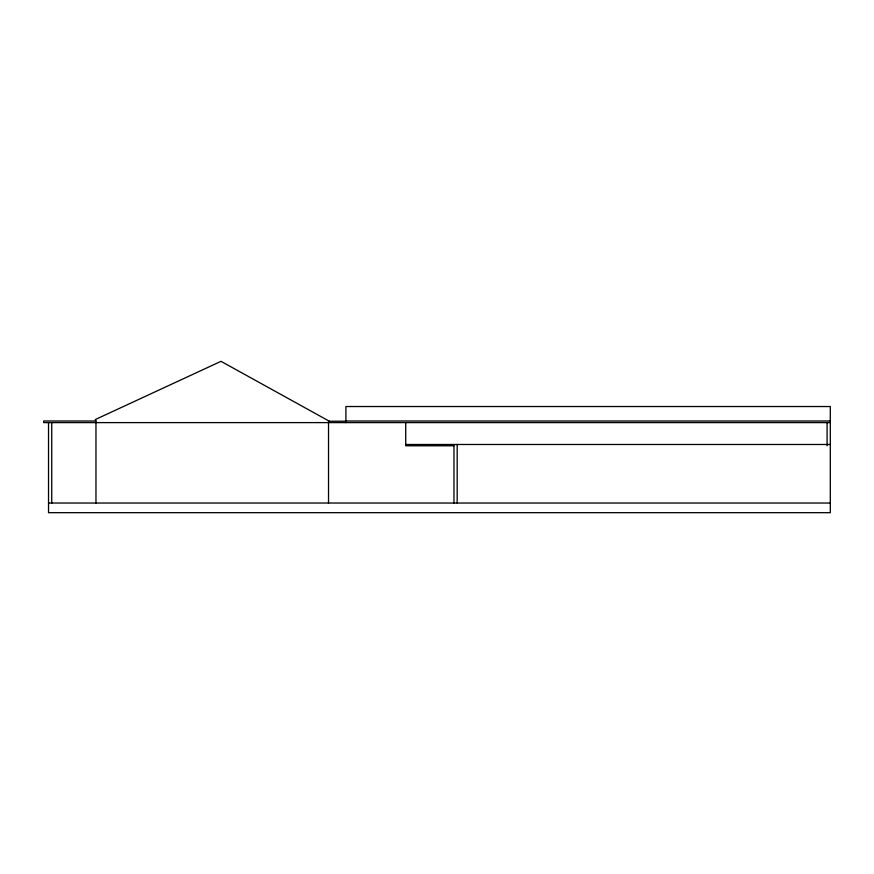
<?xml version="1.0" encoding="UTF-8"?>
<svg xmlns="http://www.w3.org/2000/svg" width="874" height="874" viewBox="0 0 874 874"><rect width="100%" height="100%" fill="white"/><g stroke="black" fill="none" stroke-linecap="round" stroke-linejoin="round"><path stroke-width="1.31" d="M328.526 422.612L329.301 421.213L220.991 361.323L95.288 419.553L95.965 421.006L95.965 503.031M95.965 421.006L43.7 421.006L43.7 422.612L830.3 422.612M345.896 421.006L830.3 421.006M345.896 421.213L328.526 421.213L328.526 503.031M405.722 444.484L830.3 444.484M453.967 445.773L405.722 445.773L405.722 422.612M48.529 503.031L830.3 503.031M827.088 422.612L827.088 445.784M457.178 444.484L457.178 503.031M453.967 444.484L453.967 503.031M345.896 422.612L345.896 406.53L830.3 406.53L830.3 512.677L48.529 512.677L48.529 422.612M51.741 422.612L51.741 503.031"/></g></svg>
